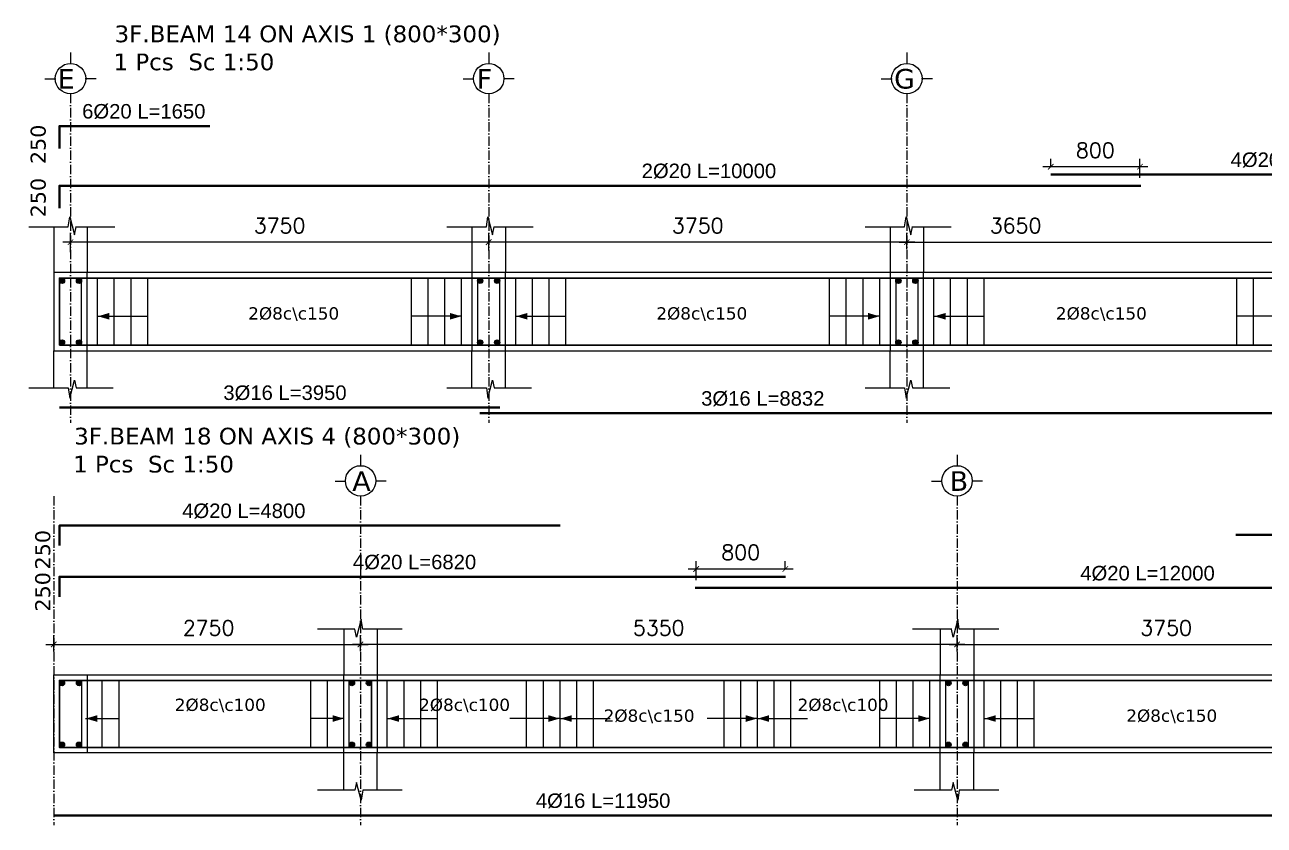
# Model space of a CAD drawing. Header units: inches. Extents: x -17020 to 43805, y -10194 to 123061.
# Drawn here: x 27650 to 28762, y 112118 to 112835 of the extents above; entities that cross this region are included whole.
import ezdxf

# ---------------------------------------------------------------- set-up
doc = ezdxf.new("R2010")
doc.units = ezdxf.units.IN
doc.header["$LTSCALE"] = 0.7
doc.header["$MEASUREMENT"] = 0
doc.linetypes.add('ACAD_ISO10W100', pattern=[18, 12, -3, 0, -3])
doc.layers.get('0').update_dxf_attribs({"lineweight": 13})
doc.layers.get('Defpoints').update_dxf_attribs({"lineweight": 5})
for name, color, linetype, lineweight in [('axis', 254, 'ACAD_ISO10W100', 9), ('BEAM FRAME', 5, 'Continuous', 18), ('COLUMN', 4, 'Continuous', 20), ('elevline', 30, 'Continuous', 20), ('FRAME 070', 5, 'Continuous', 60), ('hatch', 9, 'Continuous', 9), ('renforcment', 141, 'Continuous', 40), ('tex', 3, 'Continuous', 25), ('TEXT', 3, 'Continuous', 25), ('top rein. extension', 50, 'Continuous', 20), ('top renforcment', 7, 'Continuous', 40)]:
    doc.layers.add(name, color=color, linetype=linetype, lineweight=lineweight)
doc.styles.add('100', font='romans.shx', dxfattribs={"height": 13.5})
doc.styles.add('romanc', font='verdana.ttf', dxfattribs={"height": 250})
doc.styles.get("Standard").update_dxf_attribs({"font": 'arial.ttf', "height": 13})
doc.dimstyles.new('100', dxfattribs={"dimtxt": 13.5, "dimasz": 5, "dimexe": 7, "dimexo": 7, "dimgap": 8, "dimtad": 1, "dimdec": 0, "dimlfac": 10, "dimzin": 4, "dimdsep": 46, "dimtxsty": '100', "dimblk": 'ARCHTICK', "dimcen": 0.09, "dimdle": 7, "dimclrd": 1, "dimclre": 8, "dimclrt": 2, "dimadec": 0, "dimazin": 1, "dimtfac": 1, "dimtdec": 0, "dimtix": 1, "dimtofl": 0, "dimtmove": 0, "dimatfit": 3, "dimldrblk": 'ARCHTICK', "dimfxl": 0.18, "dimtolj": 1, "dimtzin": 0, "dimlwd": -1, "dimlwe": -1, "dimarcsym": 0})
doc.dimstyles.get("Standard").update_dxf_attribs({"dimtxt": 13, "dimasz": 5, "dimexe": 0.18, "dimexo": 0.0625, "dimgap": 6, "dimtad": 1, "dimdec": 0, "dimlfac": 10, "dimzin": 0, "dimdsep": 46, "dimtxsty": 'Standard', "dimblk": 'ARCHTICK', "dimcen": 0.09, "dimse1": 1, "dimse2": 1, "dimclrd": 1, "dimclre": 7, "dimclrt": 3, "dimadec": 0, "dimazin": 0, "dimtfac": 1, "dimtdec": 0, "dimtix": 1, "dimtofl": 0, "dimtmove": 0, "dimatfit": 3, "dimldrblk": 'ARCHTICK', "dimfxl": 1, "dimtolj": 1, "dimtzin": 0, "dimarcsym": 0})

# ---------------------------------------------------------------- blocks, each defined once
blk = doc.blocks.new('*D1091')
at = {"layer": 'Defpoints', "color": 0, "transparency": 16777216}
for p in [(27651.4, 112691.2, -0.5), (27651.4, 112691.2), (28651.4, 112691.2, -167.8)]:
    blk.add_point(p, dxfattribs=at)
at = {"layer": 'TEXT', "color": 3, "transparency": 16777216, "insert": (28263.9, 112704.2), "char_height": 13, "attachment_point": 5}
blk.add_mtext('\\A1;2%%C20 L=10000', dxfattribs=at)
blk = doc.blocks.new('_ArchTick')
at = {"color": 0, "linetype": 'ByBlock', "lineweight": 0, "const_width": 0.15}
blk.add_lwpolyline([(-0.5, -0.5), (0.5, 0.5)], dxfattribs=at)
blk = doc.blocks.new('*D1092')
at = {"color": 8, "transparency": 16777216}
for p, q in [((28441.4, 112634.3), (28441.4, 112647.6)), ((28806.4, 112634.6), (28806.4, 112647.6))]:
    blk.add_line(p, q, dxfattribs=at)
at = {"color": 1, "transparency": 16777216}
blk.add_line((28434.4, 112640.6), (28813.4, 112640.6), dxfattribs=at)
at = {"layer": 'Defpoints', "color": 0, "transparency": 16777216}
for p in [(28806.4, 112640.6), (28441.4, 112627.3), (28806.4, 112627.6)]:
    blk.add_point(p, dxfattribs=at)
at = {"color": 1, "transparency": 16777216, "xscale": 5, "yscale": 5, "zscale": 5, "rotation": 180}
blk.add_blockref('_ArchTick', (28441.4, 112640.6), dxfattribs=at)
at = {"color": 1, "transparency": 16777216, "xscale": 5, "yscale": 5, "zscale": 5}
blk.add_blockref('_ArchTick', (28806.4, 112640.6), dxfattribs=at)
at = {"color": 2, "transparency": 16777216, "insert": (28538.9, 112655.4), "char_height": 13.5, "attachment_point": 5, "style": '100'}
blk.add_mtext('\\A1;3650', dxfattribs=at)
blk = doc.blocks.new('*D1093')
at = {"layer": 'Defpoints', "color": 0, "transparency": 16777216}
for p in [(28570.4, 112701.2, -157.8), (28570.4, 112701.2), (28967.6, 112701.2, -218.5)]:
    blk.add_point(p, dxfattribs=at)
at = {"layer": 'TEXT', "color": 3, "transparency": 16777216, "insert": (28787, 112714.2), "char_height": 13, "attachment_point": 5}
blk.add_mtext('\\A1;4%%C20 L=3972', dxfattribs=at)
blk = doc.blocks.new('*D1164')
at = {"color": 8, "transparency": 16777216}
for p, q in [((28570.4, 112708.2), (28570.4, 112715.2)), ((28650.4, 112698.2), (28650.4, 112715.2))]:
    blk.add_line(p, q, dxfattribs=at)
at = {"color": 1, "transparency": 16777216}
blk.add_line((28657.4, 112708.2), (28563.4, 112708.2), dxfattribs=at)
at = {"layer": 'Defpoints', "color": 0, "transparency": 16777216}
for p in [(28570.4, 112708.2), (28570.4, 112701.2), (28650.4, 112691.2)]:
    blk.add_point(p, dxfattribs=at)
at = {"color": 1, "transparency": 16777216, "xscale": 5, "yscale": 5, "zscale": 5, "rotation": 180}
blk.add_blockref('_ArchTick', (28570.4, 112708.2), dxfattribs=at)
at = {"color": 1, "transparency": 16777216, "xscale": 5, "yscale": 5, "zscale": 5}
blk.add_blockref('_ArchTick', (28650.4, 112708.2), dxfattribs=at)
at = {"color": 2, "transparency": 16777216, "insert": (28610.4, 112722.9), "char_height": 13.5, "attachment_point": 5, "style": '100'}
blk.add_mtext('\\A1;800', dxfattribs=at)
blk = doc.blocks.new('*D1094')
at = {"color": 8, "transparency": 16777216}
for p, q in [((27691.4, 112631.7), (27691.4, 112647.6)), ((28066.4, 112634), (28066.4, 112647.6))]:
    blk.add_line(p, q, dxfattribs=at)
at = {"color": 1, "transparency": 16777216}
blk.add_line((28073.4, 112640.6), (27684.4, 112640.6), dxfattribs=at)
at = {"layer": 'Defpoints', "color": 0, "transparency": 16777216}
for p in [(27691.4, 112640.6), (27691.4, 112624.7), (28066.4, 112627)]:
    blk.add_point(p, dxfattribs=at)
at = {"color": 1, "transparency": 16777216, "xscale": 5, "yscale": 5, "zscale": 5, "rotation": 180}
blk.add_blockref('_ArchTick', (27691.4, 112640.6), dxfattribs=at)
at = {"color": 1, "transparency": 16777216, "xscale": 5, "yscale": 5, "zscale": 5}
blk.add_blockref('_ArchTick', (28066.4, 112640.6), dxfattribs=at)
at = {"color": 2, "transparency": 16777216, "insert": (27878.9, 112655.4), "char_height": 13.5, "attachment_point": 5, "style": '100'}
blk.add_mtext('\\A1;3750', dxfattribs=at)
blk = doc.blocks.new('*D1095')
at = {"layer": 'Defpoints', "color": 0, "transparency": 16777216}
for p in [(27651.4, 112744.6, -218.4), (27651.4, 112744.6), (27816.4, 112744.6, -217.9)]:
    blk.add_point(p, dxfattribs=at)
at = {"layer": 'TEXT', "color": 3, "transparency": 16777216, "insert": (27757.1, 112757.6), "char_height": 13, "attachment_point": 5}
blk.add_mtext('\\A1;6%%C20 L=1650', dxfattribs=at)
blk = doc.blocks.new('*D1096')
at = {"layer": 'Defpoints', "color": 0, "transparency": 16777216}
for p in [(27681.4, 112492.4, -13652.7), (28076.4, 112492.4, -37100.9), (28076.4, 112492.4)]:
    blk.add_point(p, dxfattribs=at)
at = {"layer": 'TEXT', "color": 3, "transparency": 16777216, "insert": (27883.7, 112505.4), "char_height": 13, "attachment_point": 5}
blk.add_mtext('\\A1;3%%C16 L=3950', dxfattribs=at)
blk = doc.blocks.new('*D1098')
at = {"layer": 'Defpoints', "color": 0, "transparency": 16777216}
for p in [(28058.4, 112487.3, -13652.7), (28941.6, 112487.3, -37100.9), (28941.6, 112487.3)]:
    blk.add_point(p, dxfattribs=at)
at = {"layer": 'TEXT', "color": 3, "transparency": 16777216, "insert": (28312.2, 112500.3), "char_height": 13, "attachment_point": 5}
blk.add_mtext('\\A1;3%%C16 L=8832', dxfattribs=at)
blk = doc.blocks.new('*D1099')
at = {"color": 8, "transparency": 16777216}
for p, q in [((28066.4, 112633), (28066.4, 112647.6)), ((28441.4, 112634.3), (28441.4, 112647.6))]:
    blk.add_line(p, q, dxfattribs=at)
at = {"color": 1, "transparency": 16777216}
blk.add_line((28448.4, 112640.6), (28059.4, 112640.6), dxfattribs=at)
at = {"layer": 'Defpoints', "color": 0, "transparency": 16777216}
for p in [(28066.4, 112640.6), (28066.4, 112626), (28441.4, 112627.3)]:
    blk.add_point(p, dxfattribs=at)
at = {"color": 1, "transparency": 16777216, "xscale": 5, "yscale": 5, "zscale": 5, "rotation": 180}
blk.add_blockref('_ArchTick', (28066.4, 112640.6), dxfattribs=at)
at = {"color": 1, "transparency": 16777216, "xscale": 5, "yscale": 5, "zscale": 5}
blk.add_blockref('_ArchTick', (28441.4, 112640.6), dxfattribs=at)
at = {"color": 2, "transparency": 16777216, "insert": (28253.9, 112655.4), "char_height": 13.5, "attachment_point": 5, "style": '100'}
blk.add_mtext('\\A1;3750', dxfattribs=at)
blk = doc.blocks.new('*D1139')
at = {"layer": 'Defpoints', "color": 0, "transparency": 16777216}
for p in [(28251.4, 112330.7, -167.8), (29451.4, 112330.7, 33.7), (29451.4, 112330.7)]:
    blk.add_point(p, dxfattribs=at)
at = {"layer": 'TEXT', "color": 3, "transparency": 16777216, "insert": (28657.2, 112343.7), "char_height": 13, "attachment_point": 5}
blk.add_mtext('\\A1;4%%C20 L=12000', dxfattribs=at)
blk = doc.blocks.new('*D1140')
at = {"color": 8, "transparency": 16777216}
for p, q in [((27951.4, 112274.1), (27951.4, 112287.1)), ((28486.4, 112273.8), (28486.4, 112287.1))]:
    blk.add_line(p, q, dxfattribs=at)
at = {"color": 1, "transparency": 16777216}
blk.add_line((28493.4, 112280.1), (27944.4, 112280.1), dxfattribs=at)
at = {"layer": 'Defpoints', "color": 0, "transparency": 16777216}
for p in [(27951.4, 112280.1), (27951.4, 112267.1), (28486.4, 112266.8)]:
    blk.add_point(p, dxfattribs=at)
at = {"color": 1, "transparency": 16777216, "xscale": 5, "yscale": 5, "zscale": 5, "rotation": 180}
blk.add_blockref('_ArchTick', (27951.4, 112280.1), dxfattribs=at)
at = {"color": 1, "transparency": 16777216, "xscale": 5, "yscale": 5, "zscale": 5}
blk.add_blockref('_ArchTick', (28486.4, 112280.1), dxfattribs=at)
at = {"color": 2, "transparency": 16777216, "insert": (28218.9, 112294.9), "char_height": 13.5, "attachment_point": 5, "style": '100'}
blk.add_mtext('\\A1;5350', dxfattribs=at)
blk = doc.blocks.new('*D1141')
at = {"layer": 'Defpoints', "color": 0, "transparency": 16777216}
for p in [(27650.4, 112340.7, -218.5), (28332.4, 112340.7, -157.8), (28332.4, 112340.7)]:
    blk.add_point(p, dxfattribs=at)
at = {"layer": 'TEXT', "color": 3, "transparency": 16777216, "insert": (27999.9, 112353.7), "char_height": 13, "attachment_point": 5}
blk.add_mtext('\\A1;4%%C20 L=6820', dxfattribs=at)
blk = doc.blocks.new('*D1169')
at = {"color": 1, "transparency": 16777216}
blk.add_line((28245.4, 112347.7), (28339.4, 112347.7), dxfattribs=at)
at = {"color": 8, "transparency": 16777216}
for p, q in [((28252.4, 112337.7), (28252.4, 112354.7)), ((28332.4, 112347.7), (28332.4, 112354.7))]:
    blk.add_line(p, q, dxfattribs=at)
at = {"layer": 'Defpoints', "color": 0, "transparency": 16777216}
for p in [(28332.4, 112347.7), (28332.4, 112340.7), (28252.4, 112330.7)]:
    blk.add_point(p, dxfattribs=at)
at = {"color": 1, "transparency": 16777216, "xscale": 5, "yscale": 5, "zscale": 5, "rotation": 180}
blk.add_blockref('_ArchTick', (28252.4, 112347.7), dxfattribs=at)
at = {"color": 1, "transparency": 16777216, "xscale": 5, "yscale": 5, "zscale": 5}
blk.add_blockref('_ArchTick', (28332.4, 112347.7), dxfattribs=at)
at = {"color": 2, "transparency": 16777216, "insert": (28292.4, 112362.5), "char_height": 13.5, "attachment_point": 5, "style": '100'}
blk.add_mtext('\\A1;800', dxfattribs=at)
blk = doc.blocks.new('*D1144')
at = {"color": 8, "transparency": 16777216}
for p, q in [((27676.4, 112273.8), (27676.4, 112287.1)), ((27951.4, 112274), (27951.4, 112287.1))]:
    blk.add_line(p, q, dxfattribs=at)
at = {"color": 1, "transparency": 16777216}
blk.add_line((27669.4, 112280.1), (27958.4, 112280.1), dxfattribs=at)
at = {"layer": 'Defpoints', "color": 0, "transparency": 16777216}
for p in [(27951.4, 112280.1), (27676.4, 112266.8), (27951.4, 112267)]:
    blk.add_point(p, dxfattribs=at)
at = {"color": 1, "transparency": 16777216, "xscale": 5, "yscale": 5, "zscale": 5, "rotation": 180}
blk.add_blockref('_ArchTick', (27676.4, 112280.1), dxfattribs=at)
at = {"color": 1, "transparency": 16777216, "xscale": 5, "yscale": 5, "zscale": 5}
blk.add_blockref('_ArchTick', (27951.4, 112280.1), dxfattribs=at)
at = {"color": 2, "transparency": 16777216, "insert": (27815.2, 112294.9), "char_height": 13.5, "attachment_point": 5, "style": '100'}
blk.add_mtext('\\A1;2750', dxfattribs=at)
blk = doc.blocks.new('*D1145')
at = {"layer": 'Defpoints', "color": 0, "transparency": 16777216}
for p in [(27676.4, 112126.8, -37100.9), (27676.4, 112126.8), (28871.4, 112126.8, -13652.7)]:
    blk.add_point(p, dxfattribs=at)
at = {"layer": 'TEXT', "color": 3, "transparency": 16777216, "insert": (28169, 112139.8), "char_height": 13, "attachment_point": 5}
blk.add_mtext('\\A1;4%%C16 L=11950', dxfattribs=at)
blk = doc.blocks.new('*D1146')
at = {"color": 8, "transparency": 16777216}
for p, q in [((28486.4, 112273.8), (28486.4, 112287.1)), ((28861.4, 112272.6), (28861.4, 112287.1))]:
    blk.add_line(p, q, dxfattribs=at)
at = {"color": 1, "transparency": 16777216}
blk.add_line((28479.4, 112280.1), (28868.4, 112280.1), dxfattribs=at)
at = {"layer": 'Defpoints', "color": 0, "transparency": 16777216}
for p in [(28861.4, 112280.1), (28486.4, 112266.8), (28861.4, 112265.6)]:
    blk.add_point(p, dxfattribs=at)
at = {"color": 1, "transparency": 16777216, "xscale": 5, "yscale": 5, "zscale": 5, "rotation": 180}
blk.add_blockref('_ArchTick', (28486.4, 112280.1), dxfattribs=at)
at = {"color": 1, "transparency": 16777216, "xscale": 5, "yscale": 5, "zscale": 5}
blk.add_blockref('_ArchTick', (28861.4, 112280.1), dxfattribs=at)
at = {"color": 2, "transparency": 16777216, "insert": (28673.9, 112294.9), "char_height": 13.5, "attachment_point": 5, "style": '100'}
blk.add_mtext('\\A1;3750', dxfattribs=at)
blk = doc.blocks.new('*D1153')
at = {"layer": 'Defpoints', "color": 0, "transparency": 16777216}
for p in [(27650.4, 112386.6, -218.5), (28130.4, 112386.6, -157.8), (28130.4, 112386.6)]:
    blk.add_point(p, dxfattribs=at)
at = {"layer": 'TEXT', "color": 3, "transparency": 16777216, "insert": (27846.8, 112399.6), "char_height": 13, "attachment_point": 5}
blk.add_mtext('\\A1;4%%C20 L=4800', dxfattribs=at)
blk = doc.blocks.new('*D1154')
at = {"layer": 'Defpoints', "color": 0, "transparency": 16777216}
for p in [(28736.4, 112378.3, -203.1), (28736.4, 112378.3), (28986.4, 112378.3, -189.9)]:
    blk.add_point(p, dxfattribs=at)
at = {"layer": 'TEXT', "color": 3, "transparency": 16777216, "insert": (28866.9, 112391.3), "char_height": 13, "attachment_point": 5}
blk.add_mtext('\\A1;3%%C16 L=2500', dxfattribs=at)

msp = doc.modelspace()

# ---------------------------------------------------------------- hatches: boundary and pattern name
at = {"layer": 'elevline'}
for points in [[(27686.14, 112605.93, 1), (27681.38, 112605.93, 1)], [(27696.63, 112605.93, -1), (27701.38, 112605.93, -1)], [(28061.14, 112605.93, 1), (28056.38, 112605.93, 1)], [(28071.63, 112605.93, -1), (28076.38, 112605.93, -1)], [(28436.14, 112605.93, 1), (28431.38, 112605.93, 1)], [(28446.63, 112605.93, -1), (28451.38, 112605.93, -1)], [(27686.14, 112550.69, -1), (27681.38, 112550.69, -1)], [(27696.63, 112550.69, 1), (27701.38, 112550.69, 1)], [(28061.14, 112550.69, -1), (28056.38, 112550.69, -1)], [(28071.63, 112550.69, 1), (28076.38, 112550.69, 1)], [(28436.14, 112550.69, -1), (28431.38, 112550.69, -1)], [(28446.63, 112550.69, 1), (28451.38, 112550.69, 1)], [(27686.14, 112245.45, 1), (27681.38, 112245.45, 1)], [(27696.63, 112245.45, -1), (27701.38, 112245.45, -1)], [(27946.14, 112245.45, 1), (27941.38, 112245.45, 1)], [(27956.62, 112245.45, -1), (27961.38, 112245.45, -1)], [(28481.14, 112245.45, 1), (28476.38, 112245.45, 1)], [(28491.62, 112245.45, -1), (28496.38, 112245.45, -1)], [(27686.14, 112190.21, -1), (27681.38, 112190.21, -1)], [(27696.63, 112190.21, 1), (27701.38, 112190.21, 1)], [(27946.14, 112190.21, -1), (27941.38, 112190.21, -1)], [(27956.62, 112190.21, 1), (27961.38, 112190.21, 1)], [(28481.14, 112190.21, -1), (28476.38, 112190.21, -1)], [(28491.62, 112190.21, 1), (28496.38, 112190.21, 1)]]:
    msp.add_hatch(color=256, dxfattribs=at).paths.add_polyline_path(points)

# ---------------------------------------------------------------- linework, layer by layer
at = {"layer": 'axis'}
for p, q in [((27691.38, 112773.5, -217.91), (27691.38, 112478.57, -217.91)), ((27691.38, 112773.5, -217.91), (27691.38, 112478.57, -217.91)), ((28066.38, 112773.5, -217.91), (28066.38, 112478.57, -217.91)), ((28441.38, 112773.5, -217.91), (28441.38, 112478.57, -217.91)), ((27676.38, 112413.02), (27676.38, 112118.09)), ((27951.38, 112413.02), (27951.38, 112118.09)), ((28486.38, 112413.02), (28486.38, 112118.09))]:
    msp.add_line(p, q, dxfattribs=at)
at = {"layer": 'BEAM FRAME'}
msp.add_lwpolyline([(27676.38, 112543.31), (28941.56, 112543.31), (28941.56, 112613.31), (27676.38, 112613.31)], close=True, dxfattribs=at)
at = {"layer": 'BEAM FRAME', "elevation": 217.91}
msp.add_lwpolyline([(30886.55, 112182.83), (27676.38, 112182.83), (27676.38, 112252.83), (30886.55, 112252.83)], close=True, dxfattribs=at)
at = {"layer": 'COLUMN', "lineweight": 20}
for p, q in [((27676.38, 112654.23), (27676.38, 112613.31)), ((27706.38, 112654.23), (27706.38, 112613.31)), ((28051.38, 112654.23), (28051.38, 112613.31)), ((28081.38, 112654.23), (28081.38, 112613.31)), ((28426.38, 112654.23), (28426.38, 112613.31)), ((28456.38, 112654.23), (28456.38, 112613.31)), ((27676.38, 112509.88), (27676.38, 112543.31)), ((27706.38, 112509.88), (27706.38, 112543.31)), ((28051.38, 112509.88), (28051.38, 112543.31)), ((28081.38, 112509.88), (28081.38, 112543.31)), ((28426.38, 112509.88), (28426.38, 112543.31)), ((28456.38, 112509.88), (28456.38, 112543.31)), ((27936.38, 112293.76, 217.91), (27936.38, 112252.83, 217.91)), ((27966.38, 112293.76, 217.91), (27966.38, 112252.83, 217.91)), ((28471.38, 112293.76, 217.91), (28471.38, 112252.83, 217.91)), ((28501.38, 112293.76, 217.91), (28501.38, 112252.83, 217.91)), ((27936.38, 112149.4, 217.91), (27936.38, 112182.83, 217.91)), ((27966.38, 112149.4, 217.91), (27966.38, 112182.83, 217.91)), ((28471.38, 112149.4, 217.91), (28471.38, 112182.83, 217.91)), ((28501.38, 112149.4, 217.91), (28501.38, 112182.83, 217.91))]:
    msp.add_line(p, q, dxfattribs=at)
at = {"layer": 'elevline'}
for p, q in [((27715.69, 112548.31, -217.91), (27715.69, 112608.31, -217.91)), ((27730.65, 112548.31, -217.91), (27730.65, 112608.31, -217.91)), ((27745.65, 112548.31, -217.91), (27745.65, 112608.31, -217.91)), ((27760.65, 112548.31, -217.91), (27760.65, 112608.31, -217.91)), ((27997.11, 112548.31, -217.91), (27997.11, 112608.31, -217.91)), ((28012.11, 112548.31, -217.91), (28012.11, 112608.31, -217.91)), ((28027.11, 112548.31, -217.91), (28027.11, 112608.31, -217.91)), ((28042.07, 112548.31, -217.91), (28042.07, 112608.31, -217.91)), ((28090.69, 112548.31, -217.91), (28090.69, 112608.31, -217.91)), ((28105.65, 112548.31, -217.91), (28105.65, 112608.31, -217.91)), ((28120.65, 112548.31, -217.91), (28120.65, 112608.31, -217.91)), ((28135.65, 112548.31, -217.91), (28135.65, 112608.31, -217.91)), ((28372.11, 112548.31, -217.91), (28372.11, 112608.31, -217.91)), ((28387.11, 112548.31, -217.91), (28387.11, 112608.31, -217.91)), ((28402.11, 112548.31, -217.91), (28402.11, 112608.31, -217.91)), ((28417.07, 112548.31, -217.91), (28417.07, 112608.31, -217.91)), ((28465.69, 112548.31, -217.91), (28465.69, 112608.31, -217.91)), ((28480.65, 112548.31, -217.91), (28480.65, 112608.31, -217.91)), ((28495.65, 112548.31, -217.91), (28495.65, 112608.31, -217.91)), ((28510.65, 112548.31, -217.91), (28510.65, 112608.31, -217.91)), ((28737.31, 112548.31, -217.91), (28737.31, 112608.31, -217.91)), ((28752.31, 112548.31, -217.91), (28752.31, 112608.31, -217.91)), ((27701.42, 112187.83), (27701.42, 112247.83)), ((27719.88, 112187.83), (27719.88, 112247.83)), ((27734.88, 112187.83), (27734.88, 112247.83)), ((27906.89, 112187.83), (27906.89, 112247.83)), ((27921.89, 112187.83), (27921.89, 112247.83)), ((27961.42, 112187.83), (27961.42, 112247.83)), ((27975.49, 112187.83), (27975.49, 112247.83)), ((27990.45, 112187.83), (27990.45, 112247.83)), ((28005.45, 112187.83), (28005.45, 112247.83)), ((28020.45, 112187.83), (28020.45, 112247.83)), ((28100.42, 112187.83), (28100.42, 112247.83)), ((28115.42, 112187.83), (28115.42, 112247.83)), ((28130.38, 112187.83), (28130.38, 112247.83)), ((28145.34, 112187.83), (28145.34, 112247.83)), ((28160.34, 112187.83), (28160.34, 112247.83)), ((28277.42, 112187.83), (28277.42, 112247.83)), ((28292.42, 112187.83), (28292.42, 112247.83)), ((28307.38, 112187.83), (28307.38, 112247.83)), ((28322.34, 112187.83), (28322.34, 112247.83)), ((28337.34, 112187.83), (28337.34, 112247.83)), ((28417.11, 112187.83), (28417.11, 112247.83)), ((28432.11, 112187.83), (28432.11, 112247.83)), ((28447.11, 112187.83), (28447.11, 112247.83)), ((28462.07, 112187.83), (28462.07, 112247.83)), ((28510.69, 112187.83), (28510.69, 112247.83)), ((28525.65, 112187.83), (28525.65, 112247.83)), ((28540.65, 112187.83), (28540.65, 112247.83)), ((28555.65, 112187.83), (28555.65, 112247.83))]:
    msp.add_line(p, q, dxfattribs=at)
for centre in [(27683.76, 112605.93, -217.91), (27699, 112605.93, -217.91), (28058.76, 112605.93, -217.91), (28074, 112605.93, -217.91), (28433.76, 112605.93, -217.91), (28449, 112605.93, -217.91), (27683.76, 112550.69, -217.91), (27699, 112550.69, -217.91), (28058.76, 112550.69, -217.91), (28074, 112550.69, -217.91), (28433.76, 112550.69, -217.91), (28449, 112550.69, -217.91), (27683.76, 112245.45), (27699, 112245.45), (27943.76, 112245.45), (27959, 112245.45), (28478.76, 112245.45), (28494, 112245.45), (27683.76, 112190.21), (27699, 112190.21), (27943.76, 112190.21), (27959, 112190.21), (28478.76, 112190.21), (28494, 112190.21)]:
    msp.add_circle(centre, 2.38, dxfattribs=at)
at = {"layer": 'FRAME 070', "lineweight": 20}
for p, q in [((27689.35, 112654.23), (27690.7, 112663.24)), ((27690.7, 112663.24), (27694.88, 112647.16)), ((28064.35, 112654.23), (28065.7, 112663.24)), ((28065.7, 112663.24), (28069.88, 112647.16)), ((28439.35, 112654.23), (28440.7, 112663.24)), ((28440.7, 112663.24), (28444.88, 112647.16)), ((27653.99, 112654.23), (27689.35, 112654.23)), ((27694.88, 112647.16), (27696.39, 112654.23)), ((27695.91, 112654.23), (27731.27, 112654.23)), ((28028.99, 112654.23), (28064.35, 112654.23)), ((28069.88, 112647.16), (28071.39, 112654.23)), ((28070.91, 112654.23), (28106.27, 112654.23)), ((28403.99, 112654.23), (28439.35, 112654.23)), ((28444.88, 112647.16), (28446.39, 112654.23)), ((28445.91, 112654.23), (28481.27, 112654.23)), ((27690.7, 112500.88), (27694.88, 112516.96)), ((27694.88, 112516.96), (27696.39, 112509.88)), ((28065.7, 112500.88), (28069.88, 112516.96)), ((28069.88, 112516.96), (28071.39, 112509.88)), ((28440.7, 112500.88), (28444.88, 112516.96)), ((28444.88, 112516.96), (28446.39, 112509.88)), ((27653.99, 112509.88), (27689.35, 112509.88)), ((27689.35, 112509.88), (27690.7, 112500.88)), ((27696.39, 112509.88), (27729.78, 112509.88)), ((28028.99, 112509.88), (28064.35, 112509.88)), ((28064.35, 112509.88), (28065.7, 112500.88)), ((28071.39, 112509.88), (28104.78, 112509.88)), ((28403.99, 112509.88), (28439.35, 112509.88)), ((28439.35, 112509.88), (28440.7, 112500.88)), ((28446.39, 112509.88), (28479.78, 112509.88)), ((27952.06, 112302.76, 217.91), (27947.88, 112286.68, 217.91)), ((27953.41, 112293.76, 217.91), (27952.06, 112302.76, 217.91)), ((28487.06, 112302.76, 217.91), (28482.88, 112286.68, 217.91)), ((28488.41, 112293.76, 217.91), (28487.06, 112302.76, 217.91)), ((27946.37, 112293.76, 217.91), (27912.99, 112293.76, 217.91)), ((27947.88, 112286.68, 217.91), (27946.37, 112293.76, 217.91)), ((27988.77, 112293.76, 217.91), (27953.41, 112293.76, 217.91)), ((28481.85, 112293.76, 217.91), (28446.5, 112293.76, 217.91)), ((28482.88, 112286.68, 217.91), (28481.37, 112293.76, 217.91)), ((28523.77, 112293.76, 217.91), (28488.41, 112293.76, 217.91)), ((27946.37, 112149.4, 217.91), (27912.99, 112149.4, 217.91)), ((27947.88, 112156.48, 217.91), (27946.37, 112149.4, 217.91)), ((27952.06, 112140.4, 217.91), (27947.88, 112156.48, 217.91)), ((27953.41, 112149.4, 217.91), (27952.06, 112140.4, 217.91)), ((27988.77, 112149.4, 217.91), (27953.41, 112149.4, 217.91)), ((28481.37, 112149.4, 217.91), (28447.99, 112149.4, 217.91)), ((28482.88, 112156.48, 217.91), (28481.37, 112149.4, 217.91)), ((28487.06, 112140.4, 217.91), (28482.88, 112156.48, 217.91)), ((28488.41, 112149.4, 217.91), (28487.06, 112140.4, 217.91)), ((28523.77, 112149.4, 217.91), (28488.41, 112149.4, 217.91))]:
    msp.add_line(p, q, dxfattribs=at)
at = {"layer": 'FRAME 070', "lineweight": 15, "elevation": -217.91}
for points in [[(27676.38, 112543.31), (27706.38, 112543.31), (27706.38, 112613.31), (27676.38, 112613.31)], [(28051.38, 112543.31), (28081.38, 112543.31), (28081.38, 112613.31), (28051.38, 112613.31)], [(28426.38, 112543.31), (28456.38, 112543.31), (28456.38, 112613.31), (28426.38, 112613.31)]]:
    msp.add_lwpolyline(points, close=True, dxfattribs=at)
at = {"layer": 'FRAME 070', "lineweight": 15}
for points in [[(27706.38, 112182.83), (27676.38, 112182.83), (27676.38, 112252.83), (27706.38, 112252.83)], [(27966.38, 112182.83), (27936.38, 112182.83), (27936.38, 112252.83), (27966.38, 112252.83)], [(28501.38, 112182.83), (28471.38, 112182.83), (28471.38, 112252.83), (28501.38, 112252.83)]]:
    msp.add_lwpolyline(points, close=True, dxfattribs=at)
at = {"layer": 'hatch'}
for p, q in [((27691.38, 112810.47, -217.91), (27691.38, 112800.74, -217.91)), ((28066.38, 112810.47, -217.91), (28066.38, 112800.74, -217.91)), ((28441.38, 112810.47, -217.91), (28441.38, 112800.74, -217.91)), ((27668.46, 112787, -217.91), (27678.19, 112787, -217.91)), ((27714.31, 112787, -217.91), (27704.57, 112787, -217.91)), ((28043.46, 112787, -217.91), (28053.19, 112787, -217.91)), ((28089.31, 112787, -217.91), (28079.57, 112787, -217.91)), ((28418.46, 112787, -217.91), (28428.19, 112787, -217.91)), ((28464.31, 112787, -217.91), (28454.57, 112787, -217.91)), ((27951.58, 112449.99), (27951.58, 112440.26)), ((28486.38, 112450), (28486.38, 112440.26)), ((27928.66, 112426.52), (27938.39, 112426.52)), ((27974.5, 112426.52), (27964.77, 112426.52)), ((28463.46, 112426.52), (28473.19, 112426.52)), ((28509.3, 112426.52), (28499.57, 112426.52))]:
    msp.add_line(p, q, dxfattribs=at)
for centre in [(27691.38, 112787.12, -217.91), (28066.38, 112787.12, -217.91), (28441.38, 112787.12, -217.91), (27951.58, 112426.64), (28486.38, 112426.64)]:
    msp.add_circle(centre, 13.62, dxfattribs=at)
at = {"layer": 'renforcment', "lineweight": -2}
msp.add_lwpolyline([(27681.38, 112548.31), (28936.56, 112548.31), (28936.56, 112608.31), (27681.38, 112608.31)], close=True, dxfattribs=at)
at = {"layer": 'renforcment', "lineweight": -2, "elevation": 217.91}
msp.add_lwpolyline([(30881.55, 112187.83), (27681.38, 112187.83), (27681.38, 112247.83), (30881.55, 112247.83)], close=True, dxfattribs=at)
at = {"layer": 'top rein. extension'}
for p, q in [((27715.69, 112574.15, -217.91), (27760.65, 112574.15, -217.91)), ((28042.07, 112574.15, -217.91), (27997.11, 112574.15, -217.91)), ((28090.69, 112574.15, -217.91), (28135.65, 112574.15, -217.91)), ((28417.07, 112574.15, -217.91), (28372.11, 112574.15, -217.91)), ((28465.69, 112574.15, -217.91), (28510.65, 112574.15, -217.91)), ((28782.27, 112574.15, -217.91), (28737.31, 112574.15, -217.91)), ((27704.92, 112213.67), (27734.88, 112213.67)), ((27936.85, 112213.67), (27906.89, 112213.67)), ((27975.49, 112213.67), (28020.45, 112213.67)), ((28130.38, 112213.67), (28085.42, 112213.67)), ((28130.38, 112213.67), (28175.34, 112213.67)), ((28307.38, 112213.67), (28262.42, 112213.67)), ((28307.38, 112213.67), (28352.34, 112213.67)), ((28462.07, 112213.67), (28417.11, 112213.67)), ((28510.69, 112213.67), (28555.65, 112213.67))]:
    msp.add_line(p, q, dxfattribs=at)
for points in [[(27726.17, 112577.15, -217.91), (27716.04, 112574.15, -217.91), (27726.17, 112571.15, -217.91)], [(28031.6, 112577.15, -217.91), (28041.72, 112574.15, -217.91), (28031.6, 112571.15, -217.91)], [(28101.17, 112577.15, -217.91), (28091.04, 112574.15, -217.91), (28101.17, 112571.15, -217.91)], [(28406.6, 112577.15, -217.91), (28416.72, 112574.15, -217.91), (28406.6, 112571.15, -217.91)], [(28476.17, 112577.15, -217.91), (28466.04, 112574.15, -217.91), (28476.17, 112571.15, -217.91)], [(27715.4, 112216.67), (27705.27, 112213.67), (27715.4, 112210.67)], [(27926.37, 112216.67), (27936.5, 112213.67), (27926.37, 112210.67)], [(27985.97, 112216.67), (27975.84, 112213.67), (27985.97, 112210.67)], [(28119.91, 112216.67), (28130.03, 112213.67), (28119.91, 112210.67)], [(28140.85, 112216.67), (28130.73, 112213.67), (28140.85, 112210.67)], [(28296.91, 112216.67), (28307.03, 112213.67), (28296.91, 112210.67)], [(28317.85, 112216.67), (28307.73, 112213.67), (28317.85, 112210.67)], [(28451.6, 112216.67), (28461.72, 112213.67), (28451.6, 112210.67)], [(28521.17, 112216.67), (28511.04, 112213.67), (28521.17, 112210.67)]]:
    msp.add_solid(points, dxfattribs=at)
at = {"layer": 'top renforcment'}
for p, q in [((28076.38, 112492.43, -217.91), (27681.38, 112492.43, -217.91)), ((28941.56, 112487.31, -217.91), (28058.38, 112487.31, -217.91)), ((27676.38, 112126.84), (28871.38, 112126.84))]:
    msp.add_line(p, q, dxfattribs=at)
for points in [[(27681.38, 112724.36), (27681.38, 112744.64), (27816.38, 112744.64)], [(28130.38, 112386.62), (27681.38, 112386.62), (27681.38, 112368.73)], [(28736.38, 112378.26), (28986.38, 112378.26)], [(28332.41, 112340.7), (27681.38, 112340.7), (27681.38, 112322.81)], [(29451.38, 112330.7), (28251.41, 112330.7)]]:
    msp.add_lwpolyline(points, dxfattribs=at)
at = {"layer": 'top renforcment', "elevation": -217.91}
for points in [[(28570.35, 112701.18), (28936.56, 112701.18), (28936.56, 112683.29)], [(27681.38, 112670.91), (27681.38, 112691.18), (28651.35, 112691.18)]]:
    msp.add_lwpolyline(points, dxfattribs=at)
at = {"layer": 'top renforcment', "lineweight": 15, "elevation": -217.91}
for points in [[(27681.38, 112548.31), (27701.38, 112548.31), (27701.38, 112608.31), (27681.38, 112608.31)], [(28056.38, 112548.31), (28076.38, 112548.31), (28076.38, 112608.31), (28056.38, 112608.31)], [(28431.38, 112548.31), (28451.38, 112548.31), (28451.38, 112608.31), (28431.38, 112608.31)]]:
    msp.add_lwpolyline(points, close=True, dxfattribs=at)
at = {"layer": 'top renforcment', "lineweight": 15}
for points in [[(27701.38, 112187.83), (27681.38, 112187.83), (27681.38, 112247.83), (27701.38, 112247.83)], [(27961.38, 112187.83), (27941.38, 112187.83), (27941.38, 112247.83), (27961.38, 112247.83)], [(28496.38, 112187.83), (28476.38, 112187.83), (28476.38, 112247.83), (28496.38, 112247.83)]]:
    msp.add_lwpolyline(points, close=True, dxfattribs=at)

# ---------------------------------------------------------------- texts
at = {"layer": 'tex', "style": 'romanc'}
for s, p in [('2%%C8c\\c150', (27850.75, 112571.24, -33654.09)), ('2%%C8c\\c150', (28216.73, 112571.24, -33654.09)), ('2%%C8c\\c150', (28575.01, 112571.24, -33654.09)), ('2%%C8c\\c100', (27784.88, 112220.48, -33436.19)), ('2%%C8c\\c100', (28003.98, 112220.48, -33436.19)), ('2%%C8c\\c100', (28343.39, 112220.48, -33436.19)), ('2%%C8c\\c150', (28169.47, 112210.76, -33436.19)), ('2%%C8c\\c150', (28638.16, 112210.76, -33436.19))]:
    msp.add_text(s, height=11, dxfattribs=at).set_placement(p)
at = {"layer": 'TEXT', "style": 'romanc'}
for s, height, p in [('3F.BEAM 14 ON AXIS 1 (800*300)', 15, (27730.9, 112819.73, -217.91)), ('1 Pcs  Sc 1:50 ', 15, (27729.88, 112794.63, -217.91)), ('E', 17.6, (27679.9, 112778.2, -217.91)), ('F', 17.6, (28055.67, 112778.2, -217.91)), ('G', 17.6, (28429.98, 112778.2, -217.91)), ('3F.BEAM 18 ON AXIS 4 (800*300)', 15, (27694.71, 112459.25)), ('1 Pcs  Sc 1:50 ', 15, (27693.69, 112434.16)), ('A', 17.6, (27944.05, 112417.72)), ('B', 17.6, (28479.78, 112417.72))]:
    msp.add_text(s, height=height, dxfattribs=at).set_placement(p)
for p in [(27669.1, 112710.52, -72739.24), (27669.1, 112662.82, -72739.24), (27673.21, 112347.27, -73175.05), (27673.21, 112309.53, -73175.05)]:
    msp.add_text('250', height=13.5, rotation=90, dxfattribs=at).set_placement(p)

# ---------------------------------------------------------------- dimensions: what is measured, and where the dimension line sits
dim = msp.add_linear_dim(base=(28570.35, 112708.18, -217.91), p1=(28650.35, 112691.18, -217.91), p2=(28570.35, 112701.18, -217.91), dimstyle='100')
dim.commit()
dim.dimension.update_dxf_attribs({"geometry": '*D1164', "text_midpoint": (28610.35, 112722.93, -217.91)})
for base, p1, p2, picture, middle in [((27691.38, 112640.6, -217.91), (28066.38, 112627.01, -217.91), (27691.38, 112624.69, -217.91), '*D1094', (27878.88, 112640.6, -217.91)), ((28066.38, 112640.6, -217.91), (28441.38, 112627.26, -217.91), (28066.38, 112626.03, -217.91), '*D1099', (28253.88, 112640.6, -217.91)), ((27951.38, 112280.13), (28486.38, 112266.78), (27951.38, 112267.13), '*D1140', (28218.88, 112280.13))]:
    dim = msp.add_linear_dim(base=base, p1=p1, p2=p2, angle=180, dimstyle='100')
    dim.commit()
    dim.dimension.update_dxf_attribs({"geometry": picture, "text_midpoint": middle, "dimtype": 160})
for base, p1, p2, picture, middle in [((28806.38, 112640.6, -217.91), (28441.38, 112627.26, -217.91), (28806.38, 112627.61, -217.91), '*D1092', (28538.88, 112640.6, -217.91)), ((27951.38, 112280.13), (27676.38, 112266.81), (27951.38, 112267.02), '*D1144', (27815.18, 112280.13)), ((28861.38, 112280.13), (28486.38, 112266.78), (28861.38, 112265.56), '*D1146', (28673.88, 112280.13))]:
    dim = msp.add_linear_dim(base=base, p1=p1, p2=p2, dimstyle='100')
    dim.commit()
    dim.dimension.update_dxf_attribs({"geometry": picture, "text_midpoint": middle, "dimtype": 160})
dim = msp.add_linear_dim(base=(28332.41, 112347.7), p1=(28252.41, 112330.7), p2=(28332.41, 112340.7), angle=180, dimstyle='100')
dim.commit()
dim.dimension.update_dxf_attribs({"geometry": '*D1169', "text_midpoint": (28292.41, 112362.45)})
at = {"layer": 'TEXT'}
for base, p1, p2, angle, text, picture, middle in [((27651.38, 112744.64), (27816.38, 112744.64, -217.91), (27651.38, 112744.64, -218.39), 180, '6%%C20 L=<>', '*D1095', (27757.07, 112744.64)), ((28570.35, 112701.18, -217.91), (28967.56, 112701.18, -436.45), (28570.35, 112701.18, -375.69), 180, '4%%C20 L=<>', '*D1093', (28786.97, 112701.18, -217.91)), ((27651.38, 112691.18, -217.91), (28651.35, 112691.18, -385.67), (27651.38, 112691.18, -218.39), 180, '2%%C20 L=<>', '*D1091', (28263.86, 112691.18, -217.91)), ((28076.38, 112492.43, 12149.06), (27681.38, 112492.43, -1503.63), (28076.38, 112492.43, -24951.83), 0, '3%%C16 L=<>', '*D1096', (27883.69, 112492.43, 12149.06)), ((28941.56, 112487.31, 12149.06), (28058.38, 112487.31, -1503.63), (28941.56, 112487.31, -24951.83), 0, '3%%C16 L=<>', '*D1098', (28312.15, 112487.31, 12149.06)), ((28130.38, 112386.62), (27650.38, 112386.62, -218.54), (28130.38, 112386.62, -157.78), 0, '4%%C20 L=<>', '*D1153', (27846.75, 112386.62)), ((28736.38, 112378.26), (28986.38, 112378.26, -189.88), (28736.38, 112378.26, -203.15), 180, '3%%C16 L=<>', '*D1154', (28866.94, 112378.26)), ((28332.41, 112340.7), (27650.38, 112340.7, -218.54), (28332.41, 112340.7, -157.78), 0, '4%%C20 L=<>', '*D1141', (27999.93, 112340.7)), ((29451.38, 112330.7), (28251.41, 112330.7, -167.76), (29451.38, 112330.7, 33.73), 0, '4%%C20 L=<>', '*D1139', (28657.16, 112330.7)), ((27676.38, 112126.84, 12366.96), (28871.38, 112126.84, -1285.72), (27676.38, 112126.84, -24733.92), 180, '4%%C16 L=<>', '*D1145', (28169.01, 112126.84, 12366.96))]:
    dim = msp.add_linear_dim(base=base, p1=p1, p2=p2, angle=angle, text=text, dimstyle='Standard', override={"dimsd1": 1, "dimsd2": 1, "dimfxl": 0.1, "dimfxlon": 1}, dxfattribs=at)
    dim.commit()
    dim.dimension.update_dxf_attribs({"geometry": picture, "text_midpoint": middle, "dimtype": 161})

doc.saveas('drawing.dxf')
